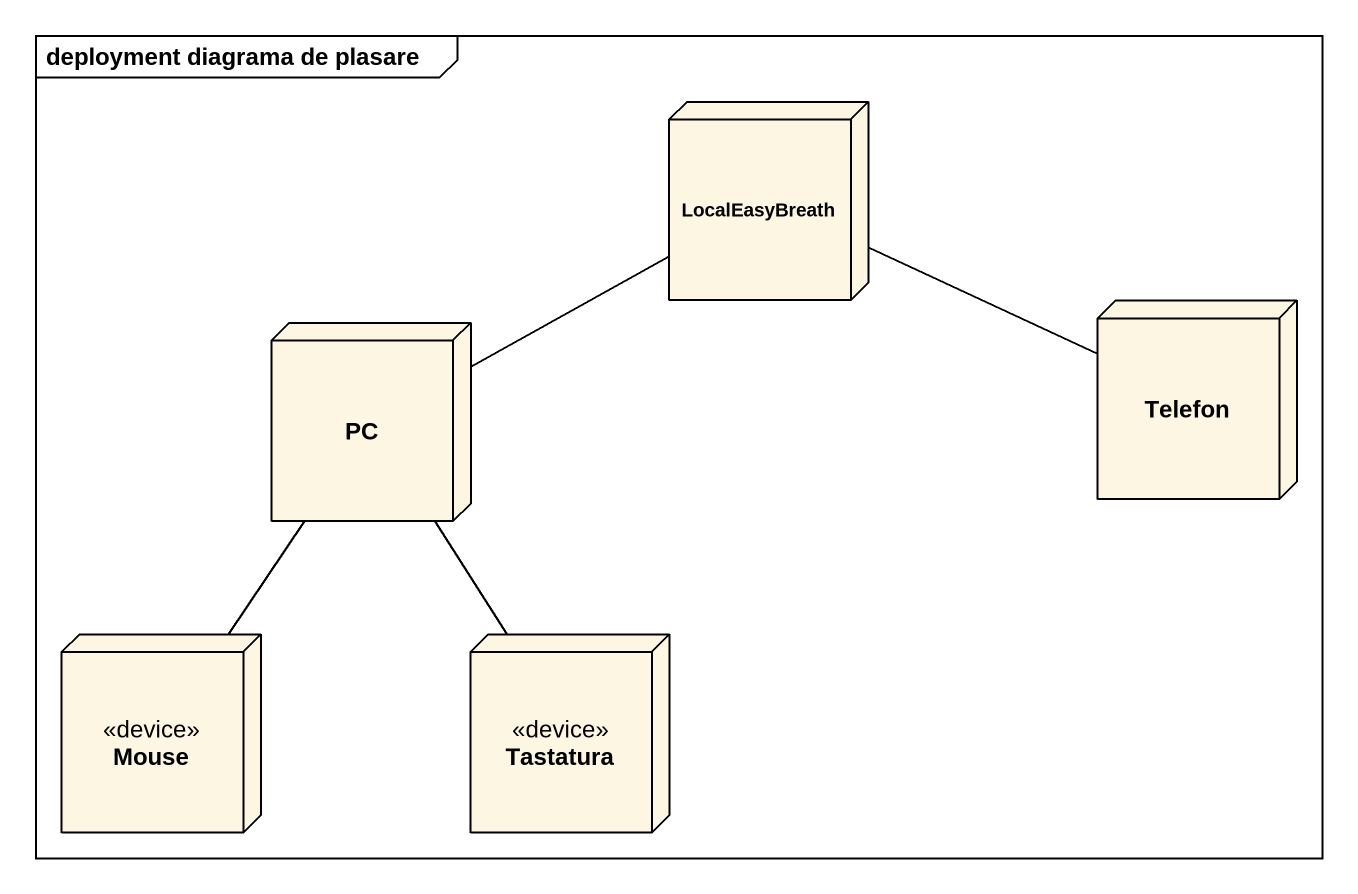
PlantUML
@startuml
mainframe deployment diagrama de plasare
node LocalEasyBreath
node PC
node Telefon
node Mouse <<device>>
node Tastatura <<device>>
LocalEasyBreath -right- Telefon
PC -right- LocalEasyBreath
PC -- Mouse
PC -- Tastatura
@enduml
